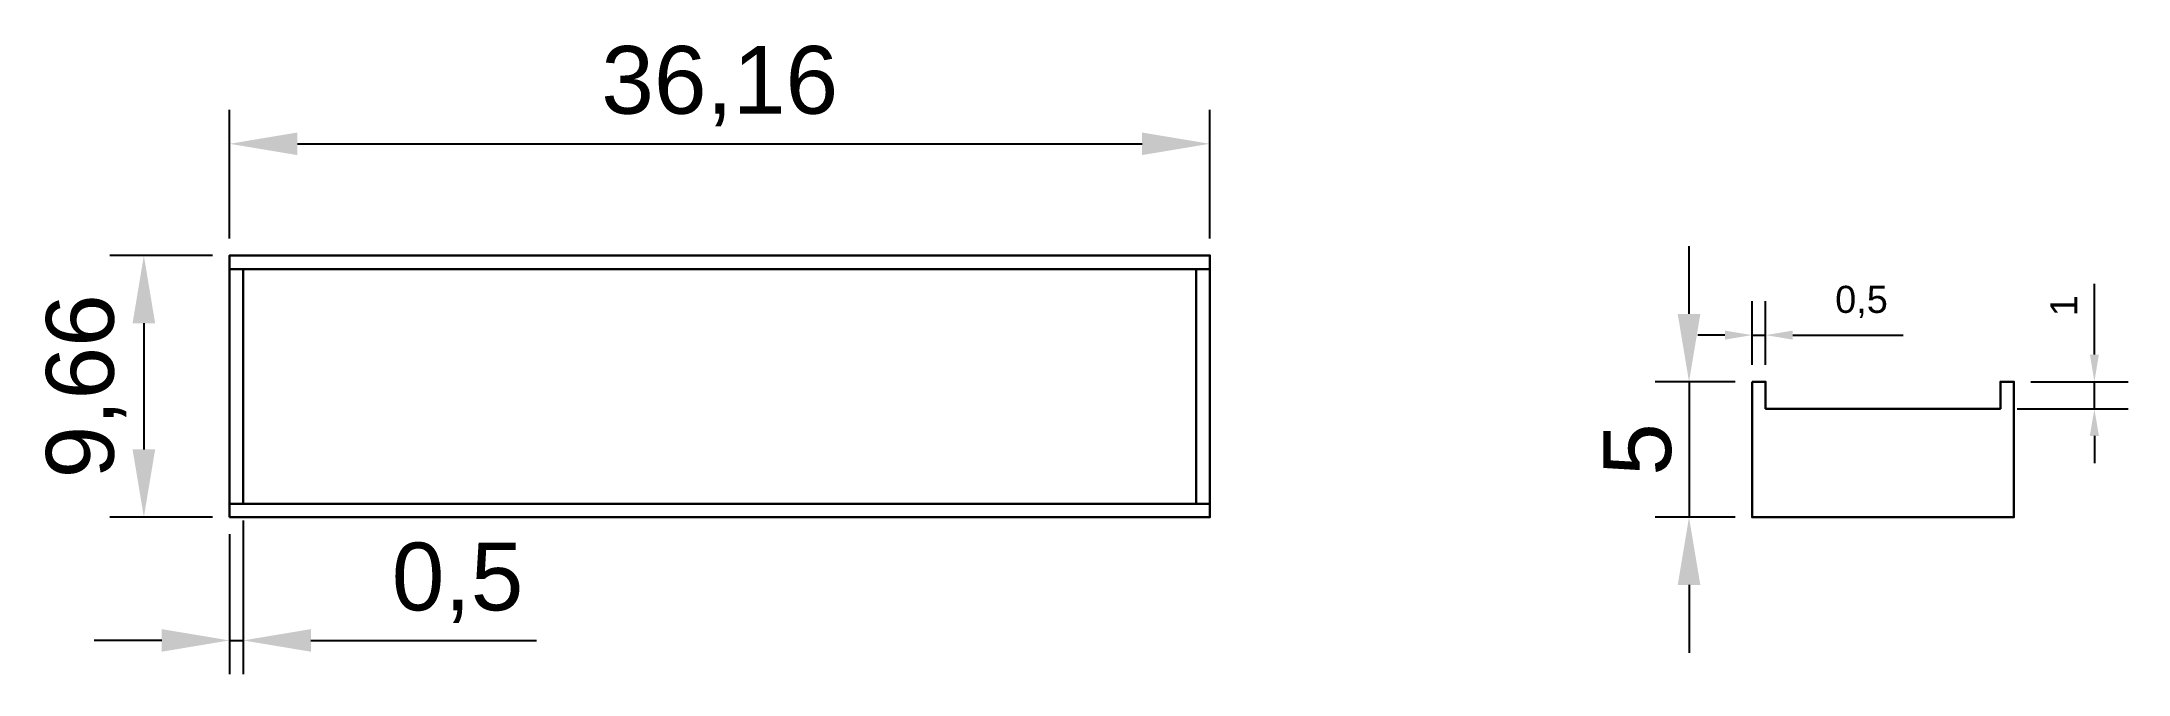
# Model space of a CAD drawing. Header units: millimetres. Extents: x 2.6 to 79.5, y 3.7 to 27.
import ezdxf

# ---------------------------------------------------------------- set-up
doc = ezdxf.new("R2010")
doc.units = ezdxf.units.MM
doc.layers.add('Case', color=32, linetype='Continuous', lineweight=30)
doc.layers.add('Cote', color=255, linetype='Continuous')
doc.styles.get("Standard").update_dxf_attribs({"font": 'arial.ttf'})
doc.dimstyles.new('ISO-25', dxfattribs={"dimtxt": 2.5, "dimasz": 2.5, "dimexe": 1.25, "dimexo": 0.625, "dimtad": 1, "dimtxsty": 'Standard', "dimcen": 2.5, "dimadec": 0, "dimazin": 0, "dimtfac": 1, "dimtmove": 0, "dimatfit": 3, "dimfxl": 1, "dimarcsym": 0})

# ---------------------------------------------------------------- blocks, each defined once
blk = doc.blocks.new('*D8')
at = {"layer": 'Cote', "color": 0, "lineweight": -2, "transparency": 16777216}
for p, q in [((9.5, 19.785), (9.5, 24.53)), ((45.66, 19.785), (45.66, 24.53)), ((12, 23.28), (43.16, 23.28))]:
    blk.add_line(p, q, dxfattribs=at)
at = {"layer": 'Cote', "color": 0, "transparency": 16777216}
for points in [[(12, 23.697), (12, 22.864), (9.5, 23.28)], [(43.16, 23.697), (43.16, 22.864), (45.66, 23.28)]]:
    blk.add_solid(points, dxfattribs=at)
at = {"layer": 'Defpoints', "color": 0, "transparency": 16777216}
for p in [(45.66, 23.28), (9.5, 19.16), (45.66, 19.16)]:
    blk.add_point(p, dxfattribs=at)
at = {"layer": 'Cote', "color": 0, "transparency": 16777216, "insert": (27.58, 25.408), "char_height": 2.5, "attachment_point": 5}
blk.add_mtext('36,16', dxfattribs=at)
blk = doc.blocks.new('*D9')
at = {"layer": 'Cote', "color": 0, "lineweight": -2, "transparency": 16777216}
for p, q in [((8.875, 19.16), (5.088, 19.16)), ((6.338, 16.66), (6.338, 12)), ((8.875, 9.5), (5.088, 9.5))]:
    blk.add_line(p, q, dxfattribs=at)
at = {"layer": 'Cote', "color": 0, "transparency": 16777216}
for points in [[(5.922, 16.66), (6.755, 16.66), (6.338, 19.16)], [(5.922, 12), (6.755, 12), (6.338, 9.5)]]:
    blk.add_solid(points, dxfattribs=at)
at = {"layer": 'Defpoints', "color": 0, "transparency": 16777216}
for p in [(9.5, 19.16), (6.338, 9.5), (9.5, 9.5)]:
    blk.add_point(p, dxfattribs=at)
at = {"layer": 'Cote', "color": 0, "transparency": 16777216, "insert": (4.211, 14.33), "char_height": 2.5, "attachment_point": 5, "rotation": 90}
blk.add_mtext('9,66', dxfattribs=at)
blk = doc.blocks.new('*D10')
at = {"layer": 'Cote', "color": 0, "lineweight": -2, "transparency": 16777216}
for p, q in [((10, 9.375), (10, 3.703)), ((9.5, 8.875), (9.5, 3.703)), ((7, 4.953), (4.5, 4.953)), ((9.5, 4.953), (10, 4.953)), ((12.5, 4.953), (20.82, 4.953))]:
    blk.add_line(p, q, dxfattribs=at)
at = {"layer": 'Cote', "color": 0, "transparency": 16777216}
for points in [[(7, 5.37), (7, 4.537), (9.5, 4.953)], [(12.5, 5.37), (12.5, 4.537), (10, 4.953)]]:
    blk.add_solid(points, dxfattribs=at)
at = {"layer": 'Defpoints', "color": 0, "transparency": 16777216}
for p in [(9.5, 9.5), (10, 10), (10, 4.953)]:
    blk.add_point(p, dxfattribs=at)
at = {"layer": 'Cote', "color": 0, "transparency": 16777216, "insert": (17.91, 7.081), "char_height": 2.5, "attachment_point": 5}
blk.add_mtext('0,5', dxfattribs=at)
blk = doc.blocks.new('*D11')
at = {"layer": 'Cote', "color": 0, "lineweight": -2, "transparency": 16777216}
for p, q in [((63.336, 17), (63.336, 19.5)), ((65.035, 14.5), (62.086, 14.5)), ((63.336, 14.5), (63.336, 9.5)), ((65.035, 9.5), (62.086, 9.5)), ((63.336, 7), (63.336, 4.5))]:
    blk.add_line(p, q, dxfattribs=at)
at = {"layer": 'Cote', "color": 0, "transparency": 16777216}
for points in [[(62.919, 17), (63.753, 17), (63.336, 14.5)], [(62.919, 7), (63.753, 7), (63.336, 9.5)]]:
    blk.add_solid(points, dxfattribs=at)
at = {"layer": 'Defpoints', "color": 0, "transparency": 16777216}
for p in [(65.66, 14.5), (63.336, 9.5), (65.66, 9.5)]:
    blk.add_point(p, dxfattribs=at)
at = {"layer": 'Cote', "color": 0, "transparency": 16777216, "insert": (61.44, 12), "char_height": 2.5, "attachment_point": 5, "rotation": 90}
blk.add_mtext('5', dxfattribs=at)
blk = doc.blocks.new('*D12')
at = {"layer": 'Cote', "color": 0, "lineweight": -2, "transparency": 16777216}
for p, q in [((65.66, 15.125), (65.66, 17.471)), ((66.16, 15.125), (66.16, 17.471)), ((64.66, 16.221), (63.66, 16.221)), ((65.66, 16.221), (66.16, 16.221)), ((67.16, 16.221), (71.238, 16.221))]:
    blk.add_line(p, q, dxfattribs=at)
at = {"layer": 'Cote', "color": 0, "transparency": 16777216}
for points in [[(64.66, 16.387), (64.66, 16.054), (65.66, 16.221)], [(67.16, 16.387), (67.16, 16.054), (66.16, 16.221)]]:
    blk.add_solid(points, dxfattribs=at)
at = {"layer": 'Defpoints', "color": 0, "transparency": 16777216}
for p in [(66.16, 16.221), (65.66, 14.5), (66.16, 14.5)]:
    blk.add_point(p, dxfattribs=at)
at = {"layer": 'Cote', "color": 0, "transparency": 16777216, "insert": (69.699, 17.447), "char_height": 2.5, "attachment_point": 5}
blk.add_mtext('{\\H0.4x;0,5}', dxfattribs=at)
blk = doc.blocks.new('*D13')
at = {"layer": 'Cote', "color": 0, "lineweight": -2, "transparency": 16777216}
for p, q in [((78.289, 15.5), (78.289, 18.118)), ((75.945, 14.5), (79.539, 14.5)), ((78.289, 13.5), (78.289, 14.5)), ((75.445, 13.5), (79.539, 13.5)), ((78.289, 12.5), (78.289, 11.5))]:
    blk.add_line(p, q, dxfattribs=at)
at = {"layer": 'Cote', "color": 0, "transparency": 16777216}
for points in [[(78.122, 15.5), (78.456, 15.5), (78.289, 14.5)], [(78.122, 12.5), (78.456, 12.5), (78.289, 13.5)]]:
    blk.add_solid(points, dxfattribs=at)
at = {"layer": 'Defpoints', "color": 0, "transparency": 16777216}
for p in [(75.32, 14.5), (78.289, 14.5), (74.82, 13.5)]:
    blk.add_point(p, dxfattribs=at)
at = {"layer": 'Cote', "color": 0, "transparency": 16777216, "insert": (77.162, 17.309), "char_height": 2.5, "attachment_point": 5, "rotation": 90}
blk.add_mtext('{\\H0.4x;1}', dxfattribs=at)

msp = doc.modelspace()

# ---------------------------------------------------------------- linework, layer by layer
at = {"layer": 'Case'}
for p, q in [((10, 18.66), (9.5, 18.66)), ((45.16, 18.66), (45.66, 18.66)), ((10, 10), (9.5, 10)), ((45.16, 10), (45.66, 10))]:
    msp.add_line(p, q, dxfattribs=at)
for points in [[(9.5, 9.5), (45.66, 9.5), (45.66, 19.16), (9.5, 19.16)], [(10, 10), (45.16, 10), (45.16, 18.66), (10, 18.66)], [(65.66, 14.5), (66.16, 14.5), (66.16, 13.5), (74.82, 13.5), (74.82, 14.5), (75.32, 14.5), (75.32, 9.5), (65.66, 9.5)]]:
    msp.add_lwpolyline(points, close=True, dxfattribs=at)

# ---------------------------------------------------------------- dimensions: what is measured, and where the dimension line sits
at = {"layer": 'Cote'}
for base, p1, p2, picture, middle in [((45.66, 23.28), (9.5, 19.16), (45.66, 19.16), '*D8', (27.58, 25.408)), ((10, 4.953), (9.5, 9.5), (10, 10), '*D10', (17.91, 7.081))]:
    dim = msp.add_linear_dim(base=base, p1=p1, p2=p2, dimstyle='ISO-25', dxfattribs=at)
    dim.commit()
    dim.dimension.update_dxf_attribs({"geometry": picture, "text_midpoint": middle})
for base, p1, p2, picture, middle in [((63.336, 9.5), (65.66, 14.5), (65.66, 9.5), '*D11', (61.44, 12)), ((6.338, 9.5), (9.5, 19.16), (9.5, 9.5), '*D9', (4.211, 14.33))]:
    dim = msp.add_linear_dim(base=base, p1=p1, p2=p2, angle=90, dimstyle='ISO-25', dxfattribs=at)
    dim.commit()
    dim.dimension.update_dxf_attribs({"geometry": picture, "text_midpoint": middle})
dim = msp.add_linear_dim(base=(66.16, 16.221), p1=(65.66, 14.5), p2=(66.16, 14.5), text='{\\H0.4x;<>}', dimstyle='ISO-25', override={"dimasz": 1}, dxfattribs=at)
dim.commit()
dim.dimension.update_dxf_attribs({"geometry": '*D12', "text_midpoint": (69.699, 17.447)})
dim = msp.add_linear_dim(base=(78.289, 14.5), p1=(74.82, 13.5), p2=(75.32, 14.5), angle=90, text='{\\H0.4x;<>}', dimstyle='ISO-25', override={"dimasz": 1}, dxfattribs=at)
dim.commit()
dim.dimension.update_dxf_attribs({"geometry": '*D13', "text_midpoint": (77.162, 17.309)})

doc.saveas('drawing.dxf')
